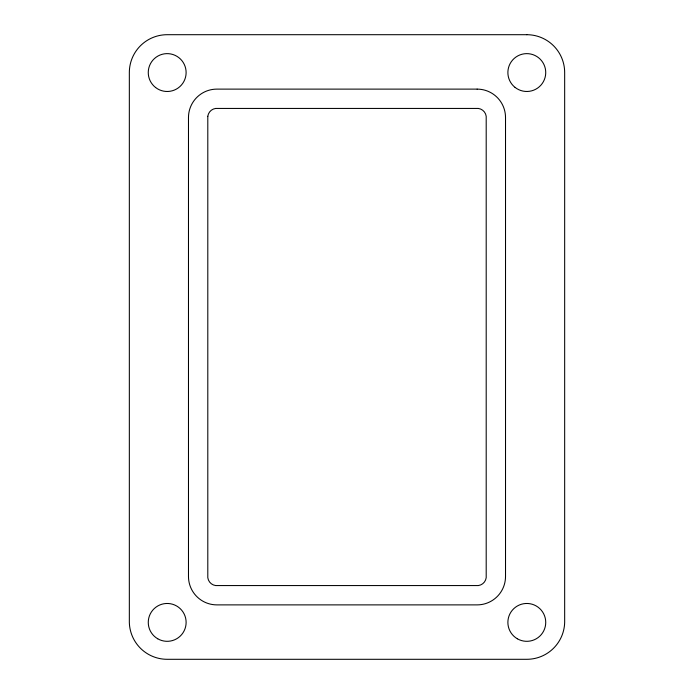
<?xml version="1.0" encoding="UTF-8"?>
<svg xmlns="http://www.w3.org/2000/svg" width="694" height="694" viewBox="0 0 694 694"><rect width="100%" height="100%" fill="white"/><g stroke="black" fill="none" stroke-linecap="round" stroke-linejoin="round"><path stroke-width="1.04" d="M207.801 116.314L207.801 577.686A9.152 9.152 0 0 0 215.678 585.562L478.322 585.562A9.152 9.152 0 0 0 486.199 577.686L486.199 116.314A9.152 9.152 0 0 0 478.322 108.438L215.678 108.438A9.152 9.152 0 0 0 207.801 116.314M526.807 34.7L167.193 34.7A37.858 37.858 0 0 0 129.336 72.558L129.336 622.388A37.866 37.866 0 0 0 167.193 659.3L526.807 659.3A37.866 37.866 0 0 0 564.664 622.388L564.664 72.558A37.858 37.858 0 0 0 526.807 34.7M477.125 89.118L216.875 89.118A28.393 28.393 0 0 0 188.482 117.503L188.482 576.497A28.393 28.393 0 0 0 216.875 604.882L477.125 604.882A28.393 28.393 0 0 0 505.518 576.497L505.518 117.503A28.393 28.393 0 0 0 477.125 89.118M157.729 638.784A18.929 18.929 0 0 0 186.122 622.388A18.929 18.929 0 0 0 157.729 606.001A18.929 18.929 0 0 0 157.729 638.784M515.035 87.375A18.929 18.929 0 0 0 545.527 75.334A18.929 18.929 0 0 0 519.858 54.947A18.929 18.929 0 0 0 515.035 87.375M517.342 638.784A18.929 18.929 0 0 0 545.736 622.388A18.929 18.929 0 0 0 517.342 606.001A18.929 18.929 0 0 0 517.342 638.784M155.621 87.539A18.929 18.929 0 0 0 185.949 75.082A18.929 18.929 0 0 0 160.002 55.043A18.929 18.929 0 0 0 155.621 87.539"/></g></svg>
